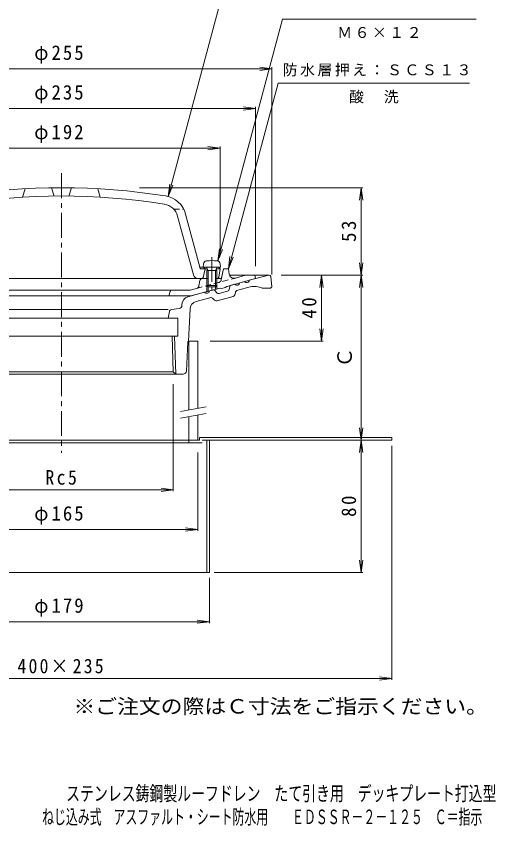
# Model space of a CAD drawing. Units: millimetres, scale not verified. Extents: x -279 to 225, y -347 to 396.
# Drawn here: x -65.5 to 224.8, y -347.1 to 143 of the extents above; entities that cross this region are included whole.
import ezdxf
from ezdxf.enums import TextEntityAlignment as Align

# ---------------------------------------------------------------- set-up
doc = ezdxf.new("R2010")
doc.units = ezdxf.units.MM
doc.header["$LTSCALE"] = 3
doc.linetypes.add('CHAIN1', pattern=[8, 5, -1, 1, -1])
doc.linetypes.add('DASHED1', pattern=[1.8, 1.2, -0.6])
for name, color, linetype, lineweight in [('0-0_通り芯', 3, 'Continuous', 9), ('0-1_躯体', 2, 'Continuous', 9), ('0-2_仕上', 6, 'Continuous', 9), ('0-3_建具', 4, 'Continuous', 9), ('0-4_その他', 7, 'Continuous', 9), ('0-5_寸法', 7, 'Continuous', 9), ('0-A', 2, 'Continuous', 9)]:
    doc.layers.add(name, color=color, linetype=linetype, lineweight=lineweight)
doc.layers.add('F-4_F-4ﾚｲﾔ', color=3, linetype='Continuous')
doc.layers.add('F-5_F-5ﾚｲﾔ', color=2, linetype='Continuous')
doc.styles.add('ＭＳ ゴシック', font='')
doc.styles.get('ＭＳ ゴシック').set_extended_font_data('MS Gothic')

msp = doc.modelspace()

# ---------------------------------------------------------------- linework, layer by layer
at = {"layer": '0-0_通り芯', "linetype": 'CHAIN1'}
msp.add_line((-38.1, 47.861), (-38.1, -121.312), dxfattribs=at)
at = {"layer": '0-0_通り芯'}
for p, q in [((63.564, -13.736), (87.517, -13.736)), ((87.4, -13.736), (75.544, -16.913)), ((88.509, -14.612), (89.289, -20.847)), ((64.55, -19.859), (66.851, -19.242)), ((72.647, -17.689), (69.749, -18.466)), ((38.436, -26.856), (48.498, -24.16)), ((51.396, -23.383), (53.697, -22.767)), ((54.704, -23.069), (55.904, -24.423)), ((62.385, -23.545), (57.415, -24.877)), ((63.829, -20.624), (63.467, -22.397)), ((66.89, -25.62), (67.129, -24.454)), ((68.57, -22.923), (76.094, -20.907)), ((88.4, -21.736), (83.4, -21.736)), ((88.4, -21.736), (89.289, -20.847)), ((43.418, -29.662), (51.747, -27.43)), ((54.551, -28.926), (53.761, -28.035)), ((56.062, -29.38), (65.808, -26.769)), ((33.08, -33.962), (28.495, -34.587)), ((34.808, -32.067), (34.835, -31.443)), ((39.717, -34.276), (38.876, -53.736)), ((26.567, -34.587), (-97.174, -34.587)), ((27.218, -35.827), (26.567, -39.736)), ((32.4, -39.736), (-108.6, -39.736)), ((32.4, -39.736), (32.4, -50.736)), ((32.4, -50.736), (-108.6, -50.736)), ((28.917, -50.736), (29.59, -72.258)), ((30.396, -50.736), (31.115, -73.736)), ((37.495, -71.836), (38.376, -54.211)), ((31.115, -73.736), (29.59, -72.258)), ((35.497, -73.736), (-111.697, -73.736))]:
    msp.add_line(p, q, dxfattribs=at)
msp.add_lwpolyline([(-107.315, -73.736), (-105.79, -72.258), (29.59, -72.258)], dxfattribs=at)
for centre, radius, start, end in [((87.517, -14.736), 1, 7.12526, 90), ((68.138, -18.25), 1.625, 217.62109, 352.37941), ((73.934, -16.697), 1.625, 217.6203, 352.382), ((49.785, -23.168), 1.625, 217.62109, 352.37941), ((53.956, -23.733), 1, 41.56502, 104.99977), ((57.027, -23.428), 1.5, 221.56442, 285.00009), ((61.997, -22.096), 1.5, 285.00009, 348.4351), ((64.809, -20.825), 1, 104.99922, 168.43358), ((69.088, -24.855), 2, 104.9995, 168.43379), ((78.586, -31.627), 11, 64.04822, 103.08716), ((39.83, -31.659), 5, 106.19026, 177.52377), ((52.265, -29.362), 2, 41.56493, 105.00052), ((55.674, -27.931), 1.5, 221.56349, 284.99872), ((65.42, -25.32), 1.5, 285.00009, 348.43539), ((32.81, -31.98), 2, 277.76231, 357.52394), ((44.712, -34.492), 5, 105.00072, 177.52417), ((28.698, -36.073), 1.5, 97.76204, 170.53856), ((38.876, -54.236), 0.5, 90, 177.13559), ((35.497, -71.736), 2, 270, 357.13759)]:
    msp.add_arc(centre, radius, start, end, dxfattribs=at)
at = {"layer": '0-1_躯体', "linetype": 'DASHED1'}
for p, q in [((59.005, -14.656), (58.632, -16.646)), ((43.671, -21.83), (67.135, -15.543))]:
    msp.add_line(p, q, dxfattribs=at)
at = {"layer": '0-1_躯体'}
for p, q in [((63.393, -13.099), (62.9, -9.88)), ((67.135, -15.543), (73.341, -13.88)), ((73.341, -13.88), (78.9, -13.88)), ((79.4, -15.88), (78.9, -13.88)), ((45.123, -20.248), (45.68, -17.117)), ((50.759, -15.88), (47.157, -15.88)), ((57.531, -15.88), (55.019, -15.88)), ((-93.8, -22.88), (39.752, -22.88)), ((27.693, -23.605), (26.9, -26.38)), ((43.671, -21.83), (39.752, -22.88)), ((40.213, -26.38), (57.9, -21.641)), ((49.889, -20.01), (49.889, -23.787)), ((50.759, -20.88), (50.759, -23.554)), ((55.019, -20.88), (55.019, -22.413)), ((55.889, -20.01), (55.889, -22.18)), ((58.9, -21.89), (57.9, -21.641)), ((58.9, -21.89), (60.9, -21.354)), ((40.213, -26.38), (-102.024, -26.38))]:
    msp.add_line(p, q, dxfattribs=at)
for points in [[(59.005, -14.656), (59.9, -9.88), (62.9, -9.88)], [(60.9, -21.354), (61.9, -20.569), (79.4, -15.88)]]:
    msp.add_lwpolyline(points, dxfattribs=at)
for centre, radius, start, end in [((57.531, -14.38), 1.5, 270, 349.38435), ((66.359, -12.645), 3, 188.70714, 285.00027), ((47.157, -17.38), 1.5, 90, 169.91187), ((28.654, -23.88), 1, 90, 164.05402), ((43.154, -19.898), 2, 284.9995, 349.91257)]:
    msp.add_arc(centre, radius, start, end, dxfattribs=at)
at = {"layer": '0-1_躯体', "linetype": 'DASHED1'}
msp.add_arc((56.666, -16.277), 2, 284.9995, 349.38512, dxfattribs=at)
at = {"layer": '0-2_仕上'}
for p, q in [((-60.1, 38.515), (-61.6, 33.421)), ((-44.1, 39.075), (-42.6, 34.095)), ((-32.1, 39.075), (-33.6, 34.095)), ((-16.1, 38.515), (-14.6, 33.421)), ((41.736, -13.656), (32.208, 21.901)), ((45.632, -8.88), (37.037, 23.196)), ((45.632, -8.88), (56.9, -8.88)), ((48.89, -9.868), (47.902, -8.88)), ((57.9, -9.88), (56.9, -8.88)), ((47.591, -15.126), (48.926, -9.867)), ((48.89, -9.88), (50.197, -9.88)), ((55.58, -9.88), (57.9, -9.88)), ((57.9, -9.88), (57.049, -15.059)), ((49.889, -15.88), (-98.6, -15.88))]:
    msp.add_line(p, q, dxfattribs=at)
at = {"layer": '0-2_仕上', "linetype": 'DASHED1'}
for p, q in [((29.759, 26.12), (35.873, 26.12)), ((45.632, -8.88), (45.9, -9.88)), ((48.89, -9.88), (45.9, -9.88))]:
    msp.add_line(p, q, dxfattribs=at)
at = {"layer": '0-2_仕上', "color": 4, "linetype": 'CHAIN1'}
msp.add_line((52.888, -2.835), (52.888, -22.562), dxfattribs=at)
at = {"layer": '0-2_仕上', "color": 4}
for p, q in [((47.638, -8.88), (47.805, -6.977)), ((58.139, -8.88), (47.638, -8.88)), ((50.759, -10.88), (49.707, -9.007)), ((55.019, -10.88), (56.071, -9.007)), ((58.139, -8.88), (57.972, -6.977)), ((49.889, -10.88), (50.329, -10.116)), ((49.889, -10.88), (55.889, -10.88)), ((49.889, -10.88), (49.889, -20.01)), ((50.759, -10.88), (50.759, -20.88)), ((55.019, -10.88), (55.019, -20.88)), ((55.889, -10.88), (55.448, -10.116)), ((55.889, -10.88), (55.889, -20.01)), ((50.759, -20.88), (49.889, -20.01)), ((49.889, -20.01), (55.889, -20.01)), ((50.759, -20.88), (55.019, -20.88)), ((55.019, -20.88), (55.889, -20.01))]:
    msp.add_line(p, q, dxfattribs=at)
at = {"layer": '0-2_仕上'}
for centre, radius, start, end in [((-38.1, -360.88), 400, 80.93651, 99.06349), ((-38.1, -360.88), 395, 80.94321, 99.06349), ((22.549, 19.313), 15, 14.99997, 80.93649), ((22.549, 19.313), 10, 15.00005, 80.67207), ((44.633, -12.88), 3, 194.99973, 270), ((46.622, -14.88), 1, 270, 345.75659), ((56.065, -14.88), 1, 270, 349.69493)]:
    msp.add_arc(centre, radius, start, end, dxfattribs=at)
at = {"layer": '0-2_仕上', "color": 4}
for centre, radius, start, end in [((49.797, -7.151), 2, 96.33817, 175.00002), ((49.488, -9.13), 0.25, 29.32918, 90), ((52.888, -34.98), 30, 83.6618, 96.3382), ((56.289, -9.13), 0.25, 90, 150.67082), ((55.98, -7.151), 2, 4.99998, 83.66183)]:
    msp.add_arc(centre, radius, start, end, dxfattribs=at)
at = {"layer": '0-3_建具'}
for p, q in [((44.4, -53.736), (38.9, -53.736)), ((38.9, -53.736), (38.9, -95.341)), ((44.4, -53.736), (44.4, -94.371)), ((38.9, -99.403), (38.9, -113.736)), ((44.4, -98.433), (44.4, -113.736)), ((45.4, -113.736), (-121.6, -113.736))]:
    msp.add_line(p, q, dxfattribs=at)
at = {"layer": '0-3_建具', "color": 7}
for p, q in [((33.9, -96.223), (49.4, -93.49)), ((33.9, -100.284), (49.4, -97.551))]:
    msp.add_line(p, q, dxfattribs=at)
at = {"layer": '0-4_その他'}
for p, q in [((-165.489, 111.12), (89.289, 111.12)), ((89.289, 111.12), (81.853, 112.099)), ((89.289, 111.12), (81.853, 110.141)), ((89.289, -13.347), (89.289, 112.02)), ((-155.6, 87.12), (79.4, 87.12)), ((79.4, 87.12), (71.964, 88.099)), ((79.4, 87.12), (71.964, 86.141)), ((79.4, -8.38), (79.4, 88.02)), ((57.9, 63.12), (50.464, 64.099)), ((57.9, -2.38), (57.9, 64.02)), ((-134.1, 63.12), (57.9, 63.12)), ((57.9, 63.12), (50.464, 62.141)), ((9.197, 39.12), (144.189, 39.12)), ((143.289, 39.12), (142.31, 31.684)), ((143.289, -13.736), (143.289, 39.12)), ((143.289, 39.12), (144.268, 31.684)), ((143.289, -13.736), (142.31, -6.3)), ((143.289, -13.736), (144.268, -6.3)), ((94.9, -13.736), (144.189, -13.736)), ((119.289, -13.736), (118.31, -21.172)), ((119.289, -53.736), (119.289, -13.736)), ((119.289, -13.736), (120.268, -21.172)), ((143.289, -13.736), (142.31, -21.172)), ((143.289, -113.736), (143.289, -13.736)), ((143.289, -13.736), (144.268, -21.172)), ((119.289, -53.736), (118.31, -46.3)), ((119.289, -53.736), (120.268, -46.3)), ((51.9, -53.736), (120.189, -53.736)), ((29.59, -79.758), (29.59, -144.636)), ((143.289, -113.736), (142.31, -106.3)), ((143.289, -113.736), (144.268, -106.3)), ((143.289, -113.736), (142.31, -121.172)), ((143.289, -193.736), (143.289, -113.736)), ((143.289, -113.736), (144.268, -121.172)), ((161.9, -258.814), (161.9, -117.05)), ((44.4, -121.236), (44.4, -168.636)), ((-105.79, -143.736), (29.59, -143.736)), ((29.59, -143.736), (22.154, -142.757)), ((29.59, -143.736), (22.154, -144.715)), ((-120.6, -167.736), (44.4, -167.736)), ((44.4, -167.736), (36.964, -166.757)), ((44.4, -167.736), (36.964, -168.715)), ((143.289, -193.736), (142.31, -186.3)), ((143.289, -193.736), (144.268, -186.3)), ((144.189, -193.736), (54.323, -193.736)), ((51.4, -224.43), (51.4, -196.91)), ((-127.6, -223.53), (51.4, -223.53)), ((51.4, -223.53), (43.964, -222.551)), ((51.4, -223.53), (43.964, -224.509)), ((-238.1, -257.914), (161.9, -257.914)), ((161.9, -257.914), (154.464, -256.935)), ((161.9, -257.914), (154.464, -258.893))]:
    msp.add_line(p, q, dxfattribs=at)
at = {"layer": '0-5_寸法'}
for p, q in [((62.9, -9.88), (92.999, 102.45)), ((92.999, 102.45), (208.888, 102.45)), ((26.431, 33.802), (27.41, 41.238)), ((26.431, 33.802), (29.301, 40.731)), ((56.497, -5.219), (57.476, 2.217)), ((56.497, -5.219), (59.367, 1.71)), ((62.9, -9.88), (63.879, -2.444)), ((62.9, -9.88), (65.77, -2.951))]:
    msp.add_line(p, q, dxfattribs=at)
for points in [[(26.431, 33.802), (64.833, 177.12), (196.032, 177.12)], [(56.497, -5.219), (95.709, 141.12), (212.846, 141.12)]]:
    msp.add_lwpolyline(points, dxfattribs=at)
at = {"layer": '0-A'}
for p, q in [((45.4, -112.136), (45.4, -113.736)), ((45.4, -112.136), (161.9, -112.136)), ((161.9, -112.136), (161.9, -113.736)), ((-123.2, -115.336), (47, -115.336)), ((38.9, -113.736), (38.9, -115.336)), ((47, -113.736), (161.9, -113.736)), ((49.8, -113.736), (49.8, -193.736)), ((51.4, -113.736), (51.4, -193.736)), ((-127.6, -193.736), (51.4, -193.736))]:
    msp.add_line(p, q, dxfattribs=at)

# ---------------------------------------------------------------- texts
at = {"layer": '0-4_その他', "color": 2, "style": 'ＭＳ ゴシック'}
msp.add_text('Ｃ', height=8.798, rotation=90, dxfattribs=at).set_placement((140.289, -69.736), align=Align.BOTTOM_LEFT)
at = {"layer": '0-4_その他', "color": 2, "char_height": 8.798, "attachment_point": 7, "style": 'ＭＳ ゴシック'}
for s, insert in [('\\T1.21;\\W0.95;φ255', (-54.6, 114.12)), ('\\T1.21;\\W0.95;φ235', (-54.6, 90.12)), ('\\T1.21;\\W0.95;φ192', (-54.6, 66.12)), ('\\T1.27;\\W0.9;Rc5', (-47.85, -140.736)), ('\\T1.21;\\W0.95;φ165', (-54.6, -164.736)), ('\\T1.21;\\W0.95;φ179', (-54.6, -220.53)), ('\\T1.24;\\W0.9;400×235', (-64.725, -254.914))]:
    msp.add_mtext(s, dxfattribs=dict(at, insert=insert))
at = {"layer": '0-4_その他', "color": 2, "char_height": 8.798, "attachment_point": 7, "rotation": 90, "style": 'ＭＳ ゴシック'}
for s, insert in [('\\T1.27;\\W0.95;53', (140.289, 6.317)), ('\\T1.27;\\W0.95;40', (116.289, -40.111)), ('\\T1.27;\\W0.95;80', (140.289, -160.111))]:
    msp.add_mtext(s, dxfattribs=dict(at, insert=insert))
at = {"layer": '0-5_寸法', "char_height": 6.598, "attachment_point": 7, "style": 'ＭＳ ゴシック'}
for s, insert in [('\\T1.17;Ｍ６×１２', (128.777, 129.69)), ('\\T1.17;防水層押え：ＳＣＳ１３', (95.752, 106.437)), ('\\T1.17;酸\u3000洗', (135.943, 90.162))]:
    msp.add_mtext(s, dxfattribs=dict(at, insert=insert))
at = {"layer": 'F-4_F-4ﾚｲﾔ', "style": 'ＭＳ ゴシック'}
for s, width, p in [('ステンレス鋳鋼製ルーフドレン\u3000たて引き用\u3000デッキプレート打込型', 0.7, (-35.251, -334.565)), ('ねじ込み式\u3000アスファルト・シート防水用\u3000\u3000ＥＤＳＳＲ－２－１２５\u3000Ｃ＝指示', 0.6, (-49.805, -348.709))]:
    msp.add_text(s, height=8.798, dxfattribs=dict(at, width=width)).set_placement(p, align=Align.BOTTOM_LEFT)
at = {"layer": 'F-5_F-5ﾚｲﾔ', "style": 'ＭＳ ゴシック', "width": 1.1}
msp.add_text('※ご注文の際はＣ寸法をご指示ください。', height=8.798, dxfattribs=at).set_placement((-30.854, -281.815), align=Align.BOTTOM_LEFT)

doc.saveas('drawing.dxf')
